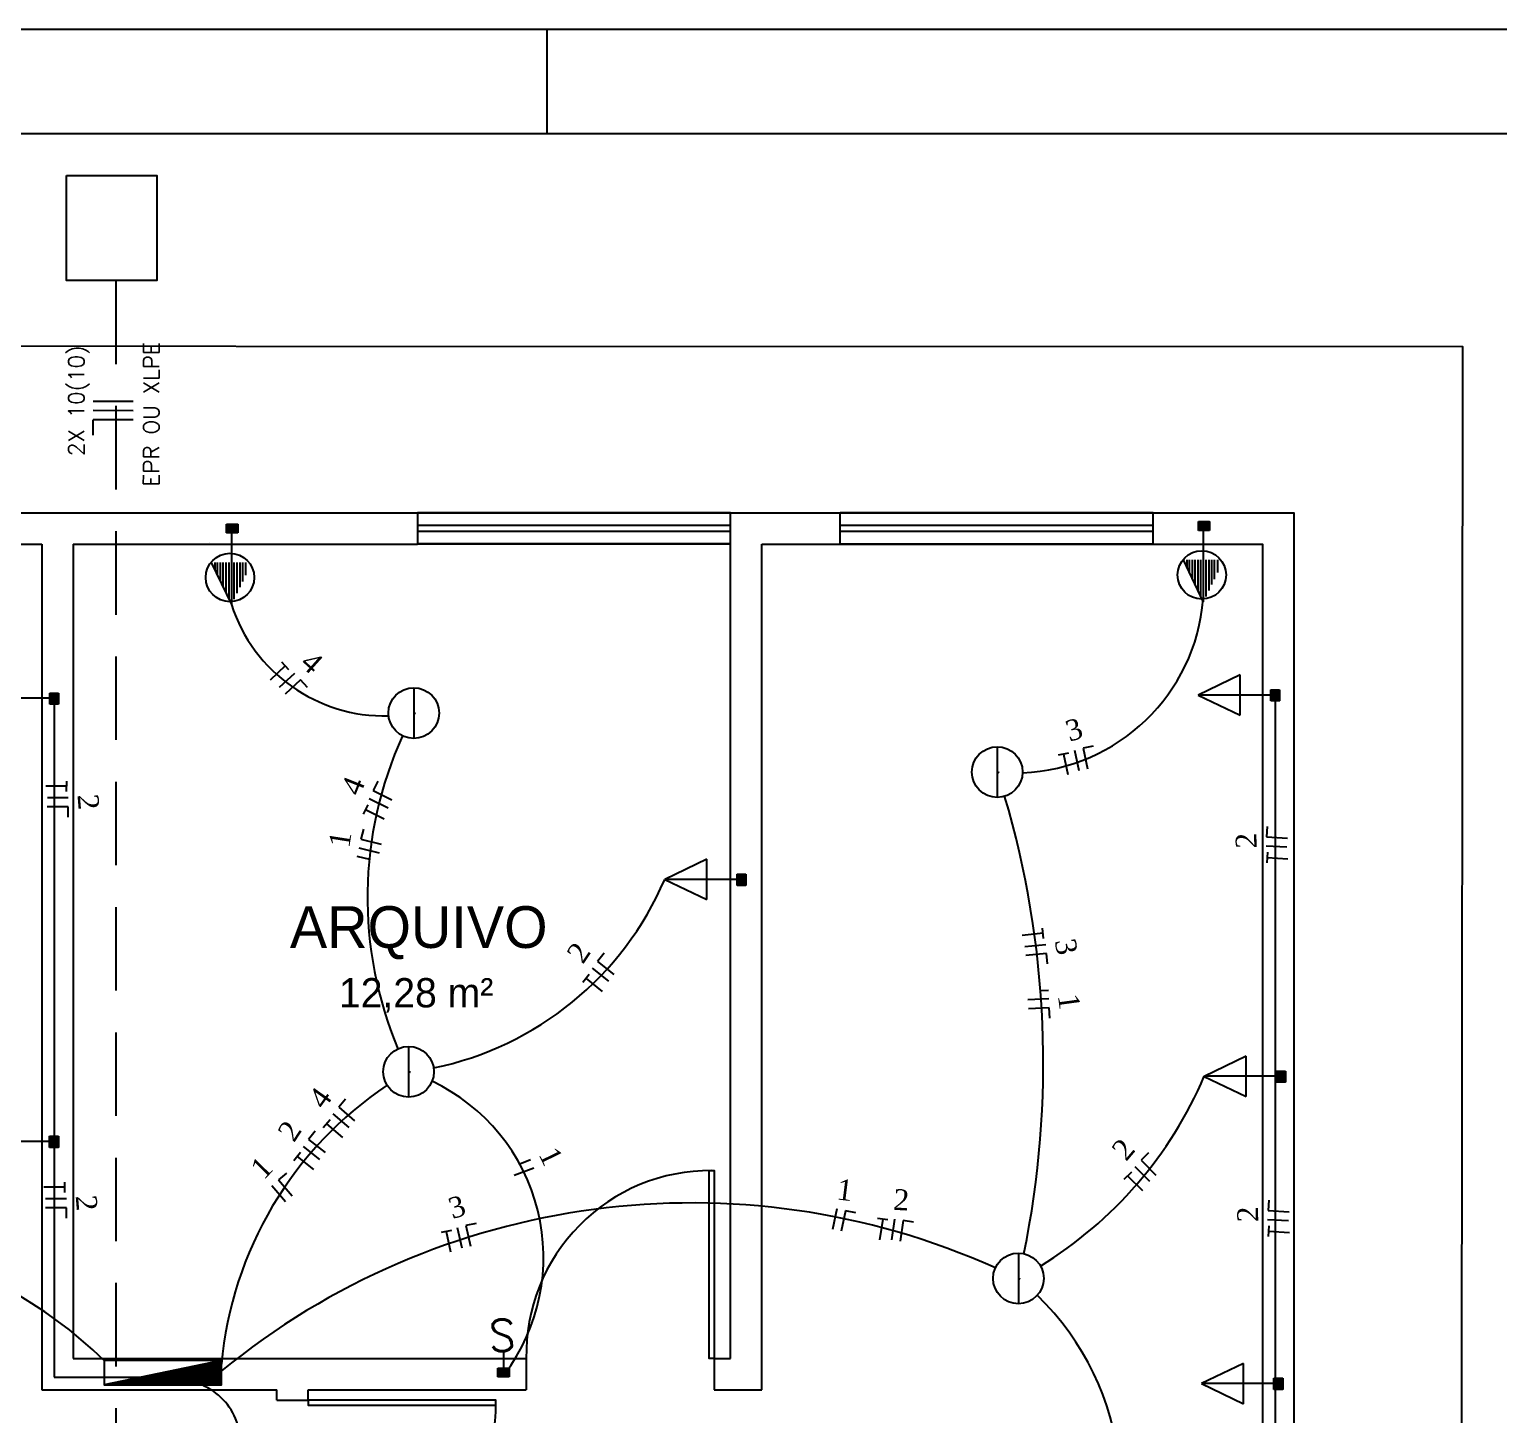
# Model space of a CAD drawing. Header units: inches. Extents: x 645122 to 645329, y 8794230 to 8794268.
# Drawn here: x 645193.06 to 645200.09, y 8794256.07 to 8794262.7 of the extents above; entities that cross this region are included whole.
import ezdxf

# ---------------------------------------------------------------- set-up
doc = ezdxf.new("R2010")
doc.units = ezdxf.units.IN
doc.header["$LTSCALE"] = 8
doc.header["$MEASUREMENT"] = 0
doc.linetypes.add('HIDDEN', pattern=[0.375, 0.25, -0.125])
for name, color, linetype in [('ELETRICA', 3, 'Continuous'), ('pena01', 8, 'Continuous'), ('pena02', 7, 'Continuous'), ('pena03', 2, 'Continuous'), ('pena05', 3, 'Continuous'), ('pena1', 8, 'Continuous'), ('pena2', 7, 'Continuous'), ('pena3', 2, 'Continuous'), ('pena9', 6, 'Continuous')]:
    doc.layers.add(name, color=color, linetype=linetype)
doc.styles.add('ARIAL', font='arial.ttf', dxfattribs={"height": 36})
doc.styles.add('rocha', font='times.ttf')
doc.styles.add('ROMANS', font='romans', dxfattribs={"height": 0.2})

# ---------------------------------------------------------------- blocks, each defined once
blk = doc.blocks.new('*X26')
at = {"color": 0}
for p, q in [((43.88584100018959, 65.7619570431484), (43.88760789133723, 65.76372393429604)), ((43.88584100018959, 65.7566537422895), (43.89199416716016, 65.76280690926008)), ((43.88584100018959, 65.7513504414306), (43.8963804429831, 65.76188988422412)), ((43.88584100018959, 65.7460471405717), (43.90076671880604, 65.76097285918816)), ((43.88584100018959, 65.7407438397128), (43.90515299462897, 65.7600558341522)), ((43.88584100018959, 65.73544053885391), (43.90953927045191, 65.75913880911624)), ((43.88584100018959, 65.730137237995), (43.91392554627485, 65.75822178408028)), ((43.88584100018959, 65.7248339371361), (43.9183118220978, 65.75730475904432)), ((43.88584100018959, 65.7195306362772), (43.92269809792074, 65.75638773400836)), ((43.88584100018959, 65.7142273354183), (43.92708437374367, 65.7554707089724)), ((43.88584100018959, 65.7089240345594), (43.93147064956662, 65.75455368393644)), ((43.88584100018959, 65.7036207337005), (43.93585692538954, 65.75363665890048)), ((43.88584100018959, 65.6983174328416), (43.94024320121249, 65.75271963386453)), ((43.88584100018959, 65.69301413198271), (43.94462947703543, 65.75180260882857)), ((43.88584100018959, 65.6877108311238), (43.94901575285838, 65.75088558379261)), ((43.88584100018959, 65.6824075302649), (43.95340202868132, 65.74996855875665)), ((43.88584100018958, 65.677104229406), (43.95778830450425, 65.74905153372069)), ((43.88584100018958, 65.6718009285471), (43.96217458032721, 65.74813450868473)), ((43.88584100018958, 65.66649762768822), (43.96656085615013, 65.74721748364875)), ((43.88584100018958, 65.6611943268293), (43.97094713197307, 65.7463004586128)), ((43.88584100018958, 65.6558910259704), (43.97533340779602, 65.74538343357685)), ((43.88584100018958, 65.6505877251115), (43.97971968361897, 65.74446640854087)), ((43.88820327555651, 65.64764669961954), (43.9841059594419, 65.74354938350493)), ((43.8935065764154, 65.64764669961954), (43.98849223526483, 65.74263235846897)), ((43.89880987727431, 65.64764669961954), (43.99287851108777, 65.74171533343299)), ((43.90411317813321, 65.64764669961954), (43.99726478691071, 65.74079830839703)), ((43.90941647899211, 65.64764669961954), (44.00165106273365, 65.73988128336109)), ((43.914719779851, 65.64764669961954), (44.0060373385566, 65.73896425832513)), ((43.9200230807099, 65.64764669961954), (44.01042361437953, 65.73804723328918)), ((43.92532638156882, 65.64764669961954), (44.01480989020247, 65.73713020825322)), ((43.9306296824277, 65.64764669961954), (44.01919616602541, 65.73621318321726)), ((43.9359329832866, 65.64764669961954), (44.02358244184835, 65.7352961581813)), ((43.9412362841455, 65.64764669961954), (44.02796871767129, 65.73437913314534)), ((43.94653958500439, 65.64764669961954), (44.03235499349422, 65.73346210810938)), ((43.95184288586329, 65.64764669961954), (44.03674126931718, 65.73254508307342)), ((43.95714618672221, 65.64764669961954), (44.04112754514011, 65.73162805803746)), ((43.9624494875811, 65.64764669961954), (44.04551382096306, 65.7307110330015)), ((43.96775278844, 65.64764669961954), (44.049900096786, 65.72979400796554)), ((43.97305608929889, 65.64764669961954), (44.05428637260893, 65.72887698292958)), ((43.97835939015779, 65.64764669961954), (44.05867264843187, 65.72795995789362)), ((43.9836626910167, 65.64764669961954), (44.06305892425481, 65.72704293285766)), ((43.98896599187559, 65.64764669961954), (44.06744520007776, 65.72612590782171)), ((43.99426929273449, 65.64764669961954), (44.07183147590069, 65.72520888278575)), ((43.99957259359338, 65.64764669961954), (44.07621775172363, 65.72429185774979)), ((44.00487589445228, 65.64764669961954), (44.08060402754657, 65.72337483271383)), ((44.0101791953112, 65.64764669961954), (44.08499030336952, 65.72245780767786)), ((44.01548249617009, 65.64764669961954), (44.08937657919245, 65.7215407826419)), ((44.02078579702899, 65.64764669961954), (44.09376285501539, 65.72062375760594)), ((44.02608909788789, 65.64764669961954), (44.09814913083834, 65.71970673256997)), ((44.03139239874677, 65.64764669961954), (44.10253540666127, 65.71878970753403)), ((44.03669569960569, 65.64764669961954), (44.10692168248421, 65.71787268249807)), ((44.04199900046459, 65.64764669961954), (44.11130795830715, 65.7169556574621)), ((44.04730230132349, 65.64764669961954), (44.1156942341301, 65.71603863242613)), ((44.05260560218238, 65.64764669961954), (44.12008050995303, 65.71512160739019)), ((44.05790890304128, 65.64764669961954), (44.12446678577597, 65.71420458235423)), ((44.06321220390018, 65.64764669961954), (44.1288530615989, 65.71328755731828)), ((44.06851550475908, 65.64764669961954), (44.13323933742186, 65.71237053228232)), ((44.07381880561798, 65.64764669961954), (44.13762561324479, 65.71145350724636)), ((44.07912210647688, 65.64764669961954), (44.14201188906772, 65.7105364822104)), ((44.08442540733578, 65.64764669961954), (44.14639816489065, 65.70961945717444)), ((44.08972870819468, 65.64764669961954), (44.15078444071361, 65.70870243213848)), ((44.09503200905358, 65.64764669961954), (44.15517071653655, 65.70778540710253)), ((44.10033530991248, 65.64764669961954), (44.1595569923595, 65.70686838206656)), ((44.10563861077138, 65.64764669961954), (44.16394326818243, 65.7059513570306)), ((44.11094191163028, 65.64764669961954), (44.16832954400537, 65.70503433199464)), ((44.11624521248918, 65.64764669961954), (44.17271581982831, 65.70411730695868)), ((44.12154851334807, 65.64764669961954), (44.17710209565124, 65.70320028192272)), ((44.12685181420697, 65.64764669961954), (44.18148837147419, 65.70228325688676)), ((44.13215511506587, 65.64764669961954), (44.18587464729713, 65.7013662318508)), ((44.13745841592478, 65.64764669961954), (44.19026092312007, 65.70044920681484)), ((44.14276171678367, 65.64764669961954), (44.194647198943, 65.69953218177889)), ((44.14806501764257, 65.64764669961954), (44.19903347476594, 65.69861515674293)), ((44.15336831850146, 65.64764669961954), (44.20341975058889, 65.69769813170697)), ((44.15867161936037, 65.64764669961954), (44.20780602641182, 65.69678110667101)), ((44.16397492021927, 65.64764669961954), (44.21219230223478, 65.69586408163505)), ((44.16927822107816, 65.64764669961954), (44.21657857805771, 65.69494705659909)), ((44.17458152193706, 65.64764669961954), (44.22096485388064, 65.69403003156313)), ((44.17988482279596, 65.64764669961954), (44.2253511297036, 65.69311300652717)), ((44.18518812365486, 65.64764669961954), (44.22973740552652, 65.69219598149121)), ((44.19049142451376, 65.64764669961954), (44.23412368134946, 65.69127895645525)), ((44.19579472537266, 65.64764669961954), (44.2385099571724, 65.69036193141929)), ((44.20109802623156, 65.64764669961954), (44.24289623299535, 65.68944490638333)), ((44.20640132709046, 65.64764669961954), (44.24728250881829, 65.68852788134737)), ((44.21170462794935, 65.64764669961954), (44.25166878464122, 65.68761085631141)), ((44.21700792880826, 65.64764669961954), (44.25605506046417, 65.68669383127546)), ((44.22231122966715, 65.64764669961954), (44.2604413362871, 65.6857768062395)), ((44.22761453052605, 65.64764669961954), (44.26482761211004, 65.68485978120354)), ((44.23291783138497, 65.64764669961954), (44.26921388793298, 65.68394275616757)), ((44.23822113224385, 65.64764669961954), (44.27360016375593, 65.68302573113162)), ((44.24352443310275, 65.64764669961954), (44.27798643957887, 65.68210870609566)), ((44.24882773396165, 65.64764669961954), (44.28237271540179, 65.6811916810597)), ((44.25413103482055, 65.64764669961954), (44.28675899122474, 65.68027465602374)), ((44.25943433567946, 65.64764669961954), (44.29114526704768, 65.67935763098778)), ((44.26473763653834, 65.64764669961954), (44.29553154287062, 65.67844060595182)), ((44.27004093739724, 65.64764669961954), (44.29991781869357, 65.67752358091586)), ((44.27534423825615, 65.64764669961954), (44.3043040945165, 65.6766065558799)), ((44.28064753911504, 65.64764669961954), (44.30869037033945, 65.67568953084394)), ((44.28595083997396, 65.64764669961954), (44.31307664616239, 65.67477250580797)), ((44.29125414083284, 65.64764669961954), (44.31746292198532, 65.67385548077203)), ((44.29655744169174, 65.64764669961954), (44.32184919780826, 65.67293845573607)), ((44.30186074255064, 65.64764669961954), (44.3262354736312, 65.67202143070011)), ((44.30716404340954, 65.64764669961954), (44.33062174945415, 65.67110440566415)), ((44.31246734426843, 65.64764669961954), (44.33500802527709, 65.67018738062818)), ((44.31777064512735, 65.64764669961954), (44.33939430110002, 65.66927035559222)), ((44.32307394598622, 65.64764669961954), (44.34378057692296, 65.66835333055627)), ((44.32837724684513, 65.64764669961954), (44.3481668527459, 65.66743630552031)), ((44.33368054770403, 65.64764669961954), (44.35255312856884, 65.66651928048435)), ((44.33898384856294, 65.64764669961954), (44.35693940439179, 65.66560225544839)), ((44.34428714942185, 65.64764669961954), (44.36132568021473, 65.66468523041243)), ((44.34959045028072, 65.64764669961954), (44.36571195603766, 65.66376820537647)), ((44.35489375113963, 65.64764669961954), (44.3700982318606, 65.66285118034051)), ((44.36019705199853, 65.64764669961954), (44.37448450768353, 65.66193415530455)), ((44.36550035285742, 65.64764669961954), (44.37887078350648, 65.6610171302686)), ((44.37080365371634, 65.64764669961954), (44.38325705932942, 65.66010010523264)), ((44.37610695457522, 65.64764669961954), (44.38764333515236, 65.65918308019667)), ((44.38141025543413, 65.64764669961954), (44.39202961097531, 65.65826605516072)), ((44.38671355629303, 65.64764669961954), (44.39641588679824, 65.65734903012476)), ((44.39201685715192, 65.64764669961954), (44.40080216262118, 65.6564320050888)), ((44.39732015801083, 65.64764669961954), (44.40518843844412, 65.65551498005284)), ((44.40262345886971, 65.64764669961954), (44.40957471426707, 65.65459795501688)), ((44.40792675972861, 65.64764669961954), (44.41396099009, 65.65368092998092)), ((44.41323006058752, 65.64764669961954), (44.41834726591294, 65.65276390494496)), ((44.41853336144642, 65.64764669961954), (44.42273354173589, 65.651846879909)), ((44.42383666230532, 65.64764669961954), (44.42711981755883, 65.65092985487304)), ((44.42913996316422, 65.64764669961954), (44.43150609338176, 65.65001282983708)), ((44.43444326402312, 65.64764669961954), (44.4358923692047, 65.64909580480112)), ((44.43974656488202, 65.64764669961954), (44.44027864502764, 65.64817877976516))]:
    blk.add_line(p, q, dxfattribs=at)
blk = doc.blocks.new('QD')
at = {"layer": 'ELETRICA'}
blk.add_line((-0.2879641856880255, 0.0387433452289656), (0.2690184826631423, -0.07770328788110699), dxfattribs=at)
blk.add_lwpolyline([(0.2690184826631423, 0.0387433452289656), (0.2690184826631423, -0.07770328788110699), (-0.2879641856880255, -0.07770328788110699), (-0.2879641856880255, 0.0387433452289656)], close=True, dxfattribs=at)
at = {"layer": 'ELETRICA', "color": 8}
blk.add_blockref('*X26', (-44.17380518587761, -65.72534998750064), dxfattribs=at)

msp = doc.modelspace()

# ---------------------------------------------------------------- hatches: boundary and pattern name
at = {"layer": 'pena03', "linetype": 'Continuous'}
h = msp.add_hatch(dxfattribs=at)
h.set_pattern_fill('ANSI31', color=256, scale=0.0402696111538563, angle=809.9999999999999, style=0)
h.set_pattern_definition([(134.9999999999998, (645172.6979983819, 8794270.981342375), (-0.0035593643903297, -0.0035593643903296), [])])
h.paths.add_polyline_path([(645198.6536342277, 8794260.300486289), (645198.6536342277, 8794260.342783878), (645198.7071360496, 8794260.342783878), (645198.7071360496, 8794260.300486289)])
h = msp.add_hatch(dxfattribs=at)
h.set_pattern_fill('ANSI31', color=256, scale=0.0402696111538563, angle=809.9999999999999, style=0)
h.set_pattern_definition([(134.9999999999998, (645168.0455295725, 8794270.969135711), (-0.0035593643903297, -0.0035593643903296), [])])
h.paths.add_polyline_path([(645194.0011654182, 8794260.288279625), (645194.0011654182, 8794260.330577213), (645194.0546672402, 8794260.330577213), (645194.0546672402, 8794260.288279625)])
at = {"layer": 'pena3', "linetype": 'Continuous'}
h = msp.add_hatch(dxfattribs=at)
h.set_pattern_fill('ANSI31', color=256, scale=0.0402696111538563, angle=1080, style=0)
h.set_pattern_definition([(44.99999999999975, (645203.8359216882, 8794285.477435099), (-0.0035593643903296, 0.0035593643903297), [])])
h.paths.add_polyline_path([(645193.1550656019, 8794259.521799253), (645193.1973631906, 8794259.521799253), (645193.1973631906, 8794259.468297431), (645193.1550656019, 8794259.468297431)])
h = msp.add_hatch(dxfattribs=at)
h.set_pattern_fill('ANSI31', color=256, scale=0.0402696111538563, angle=1080, style=0)
h.set_pattern_definition([(44.99999999999975, (645209.6804271016, 8794285.49294787), (-0.0035593643903296, 0.0035593643903297), [])])
h.paths.add_polyline_path([(645198.9995710154, 8794259.537312027), (645199.041868604, 8794259.537312027), (645199.041868604, 8794259.483810203), (645198.9995710154, 8794259.483810203)])
h = msp.add_hatch(dxfattribs=at)
h.set_pattern_fill('ANSI31', color=256, scale=0.0402696111538563, angle=1080, style=0)
h.set_pattern_definition([(44.99999999999975, (645207.126264513, 8794284.609988287), (-0.0035593643903296, 0.0035593643903297), [])])
h.paths.add_polyline_path([(645196.4454084268, 8794258.654352445), (645196.4877060154, 8794258.654352445), (645196.4877060154, 8794258.600850621), (645196.4454084268, 8794258.600850621)])
h = msp.add_hatch(dxfattribs=at)
h.set_pattern_fill('ANSI31', color=256, scale=0.0402696111538563, angle=1080, style=0)
h.set_pattern_definition([(44.99999999999975, (645209.708846526, 8794283.667332951), (-0.0035593643903296, 0.0035593643903297), [])])
h.paths.add_polyline_path([(645199.0279904397, 8794257.711697107), (645199.0702880285, 8794257.711697107), (645199.0702880285, 8794257.658195283), (645199.0279904397, 8794257.658195283)])
h = msp.add_hatch(dxfattribs=at)
h.set_pattern_fill('ANSI31', color=256, scale=0.0402696111538563, angle=1080, style=0)
h.set_pattern_definition([(44.99999999999975, (645203.8348796644, 8794283.355188925), (-0.0035593643903296, 0.0035593643903297), [])])
h.paths.add_polyline_path([(645193.1540235779, 8794257.399553077), (645193.1963211667, 8794257.399553077), (645193.1963211667, 8794257.346051257), (645193.1540235779, 8794257.346051257)])
at = {"layer": 'pena3'}
h = msp.add_hatch(dxfattribs=at)
h.set_pattern_fill('ANSI31', color=256, scale=0.0402696111538563, angle=990.1439006812496, style=0)
h.set_pattern_definition([(315.1439006812496, (645221.3358557592, 8794245.674167015), (0.0035504136853149, 0.0035682926434672), [])])
h.paths.add_polyline_path([(645195.353476399, 8794256.28980085), (645195.3535826312, 8794256.247503392), (645195.3000809806, 8794256.247369023), (645195.2999747465, 8794256.289666478)])
at = {"layer": 'pena3', "linetype": 'Continuous'}
h = msp.add_hatch(dxfattribs=at)
h.set_pattern_fill('ANSI31', color=256, scale=0.0402696111538563, angle=1080, style=0)
h.set_pattern_definition([(44.99999999999975, (645209.6960768781, 8794282.196104595), (-0.0035593643903296, 0.0035593643903297), [])])
h.paths.add_polyline_path([(645199.0152207916, 8794256.240468748), (645199.0575183803, 8794256.240468748), (645199.0575183803, 8794256.186966928), (645199.0152207916, 8794256.186966928)])

# ---------------------------------------------------------------- linework, layer by layer
at = {"layer": 'pena01'}
msp.add_line((645195.3535650609, 8794256.254499473), (645195.3000632463, 8794256.254429797), dxfattribs=at)
at = {"layer": 'pena02'}
for p, q in [((645193.5549645657, 8794260.917813558), (645193.3625803562, 8794260.918142207)), ((645193.3623056291, 8794260.757321933), (645193.3624294372, 8794260.829797138)), ((645193.5548136486, 8794260.82946849), (645193.3624294372, 8794260.829797138)), ((645193.5548891079, 8794260.873641025), (645193.3625048947, 8794260.87396967))]:
    msp.add_line(p, q, dxfattribs=at)
for centre in [(645193.5257818748, 8794255.376769468), (645196.318703872, 8794255.09421618), (645193.5009804096, 8794253.65908057), (645196.419896698, 8794252.669551982)]:
    msp.add_arc(centre, 4.274286813472029, 71.1528584487862, 71.27884157042656, dxfattribs=at)
at = {"layer": 'pena03'}
for p, q in [((645198.6536342277, 8794260.342783878), (645198.7071360496, 8794260.342783878)), ((645198.6536342277, 8794260.300486289), (645198.6536342277, 8794260.342783878)), ((645198.7071360496, 8794260.342783878), (645198.7071360496, 8794260.300486289)), ((645194.0011654182, 8794260.330577213), (645194.0546672402, 8794260.330577213)), ((645194.0011654182, 8794260.288279625), (645194.0011654182, 8794260.330577213)), ((645194.0546672402, 8794260.288279625), (645194.0011654182, 8794260.288279625)), ((645194.0243623725, 8794260.290032258), (645194.0243623725, 8794260.290032258)), ((645194.0243623725, 8794260.290032258), (645194.0243623725, 8794259.946537558)), ((645194.0546672402, 8794260.330577213), (645194.0546672402, 8794260.288279625)), ((645198.7071360496, 8794260.300486289), (645198.6536342277, 8794260.300486289)), ((645198.6768311819, 8794260.30223892), (645198.6768311819, 8794260.30223892)), ((645198.6768311819, 8794260.30223892), (645198.6768311819, 8794259.958744224)), ((645193.927907875, 8794260.146745244), (645194.024554942, 8794259.945397187)), ((645193.9451635428, 8794260.146745244), (645193.9451635428, 8794260.109868843)), ((645193.956477525, 8794260.146745244), (645193.956477525, 8794260.086430162)), ((645193.9715634697, 8794260.146745244), (645193.9715634697, 8794260.05517728)), ((645193.9841341397, 8794260.146745244), (645193.9841341397, 8794260.029135179)), ((645193.9979624453, 8794260.146745244), (645193.9979624453, 8794260.000487687)), ((645194.0117907528, 8794260.146745244), (645194.0117907528, 8794259.971840195)), ((645194.0369339904, 8794260.146745244), (645194.0369339904, 8794259.971840195)), ((645194.0507622978, 8794260.146745244), (645194.0507622978, 8794260.000487687)), ((645194.0645906052, 8794260.146745244), (645194.0645906052, 8794260.029135179)), ((645194.0771612751, 8794260.146745244), (645194.0771612751, 8794260.05517728)), ((645194.0922472181, 8794260.146745244), (645194.0922472181, 8794260.086430162)), ((645198.5803766844, 8794260.158951908), (645198.6770237514, 8794259.957603853)), ((645198.597632352, 8794260.158951908), (645198.597632352, 8794260.122075506)), ((645198.6089463343, 8794260.158951908), (645198.6089463343, 8794260.098636828)), ((645198.6240322792, 8794260.158951908), (645198.6240322792, 8794260.067383945)), ((645198.6366029491, 8794260.158951908), (645198.6366029491, 8794260.041341843)), ((645198.6504312546, 8794260.158951908), (645198.6504312546, 8794260.012694351)), ((645198.664259562, 8794260.158951908), (645198.664259562, 8794259.98404686)), ((645198.6894027999, 8794260.158951908), (645198.6894027999, 8794259.98404686)), ((645198.7032311072, 8794260.158951908), (645198.7032311072, 8794260.012694351)), ((645198.7170594147, 8794260.158951908), (645198.7170594147, 8794260.041341843)), ((645198.7296300845, 8794260.158951908), (645198.7296300845, 8794260.067383945)), ((645198.7447160276, 8794260.158951908), (645198.7447160276, 8794260.098636828)), ((645194.024554942, 8794259.945397187), (645194.024554942, 8794259.945397187)), ((645198.6770237514, 8794259.957603853), (645198.6770237514, 8794259.957603853))]:
    msp.add_line(p, q, dxfattribs=at)
at = {"layer": 'pena05'}
msp.add_line((645193.9766374272, 8794256.208592474), (645193.9766374272, 8794256.32582399), dxfattribs=at)
at = {"layer": 'pena1'}
for p, q in [((645227.0357571045, 8794262.699568333), (645183.8223477689, 8794262.699568333)), ((645195.5357571046, 8794262.199568333), (645195.5357571046, 8794262.699568333)), ((645193.9179981502, 8794260.240577288), (645193.9179981502, 8794260.240577288)), ((645198.5704669596, 8794260.252783952), (645198.5704669596, 8794260.252783952))]:
    msp.add_line(p, q, dxfattribs=at)
at = {"layer": 'pena1', "color": 251, "extrusion": (0.04306362430468189, 7.886239999999999e-11, 0.9990723318467714)}
for p, q in [((645196.4134952407, 8794260.385288196, 171.9100721747963), (645194.9148867434, 8794260.3852882, 171.9746676112991)), ((645194.914886744, 8794260.385074414, 171.9746676112991), (645196.413495241, 8794260.385211347, 171.9100721747963)), ((645196.4134952407, 8794260.385288196, 171.9100721747963), (645196.9380082164, 8794260.385288192, 171.8874637720291)), ((645198.4366167139, 8794260.385219727, 171.8228683355846), (645196.938008215, 8794260.385219725, 171.8874637719127)), ((645196.938008215, 8794260.385005947, 171.8874637720291), (645198.4366167161, 8794260.385142883, 171.8228683356428)), ((645196.938008215, 8794260.385005947, 171.8874637720291), (645196.9380131797, 8794260.38500595, 171.887463558116)), ((645196.4134952399, 8794260.29548399, 171.9100721747963), (645194.9148893546, 8794260.29542513, 171.9746674987836)), ((645194.9148922171, 8794260.325074418, 171.9746673753252), (645196.4134952418, 8794260.325211348, 171.9100721747963)), ((645196.9380136878, 8794260.295356663, 171.8874635361717), (645196.9380082153, 8794260.295356663, 171.8874637721455)), ((645198.436616715, 8794260.29541552, 171.8228683355264), (645196.9380108258, 8794260.295356663, 171.8874636595137)), ((645196.938013688, 8794260.32500595, 171.8874635361717), (645198.436616713, 8794260.325142879, 171.8228683355846)), ((645192.8168348467, 8794260.2352882, 172.0651012223097), (645193.1165565465, 8794260.235288197, 172.052182135039)), ((645193.1165565463, 8794260.2352882, 172.0521821350557), (645193.1165565371, 8794256.185288202, 172.052182135696)), ((645193.2664173971, 8794260.235288192, 172.0457225913378), (645193.2664173894, 8794256.3352882, 172.0457225920327)), ((645193.2664173971, 8794260.235288192, 172.0457225913669), (645194.9148867403, 8794260.235288186, 171.9746676115865)), ((645194.9148867432, 8794260.23542513, 171.9746676112991), (645196.4134952428, 8794260.235288195, 171.9100721748546)), ((645196.4134952421, 8794260.23548399, 171.9100721748546), (645194.9148917057, 8794260.23542513, 171.9746673973859)), ((645196.4134952369, 8794256.335288199, 171.9100721754948), (645196.4134952428, 8794260.235288195, 171.9100721748546)), ((645196.5633560842, 8794256.185288196, 171.9036126317805), (645196.56335609, 8794260.235288192, 171.9036126311985)), ((645196.9380082146, 8794260.235356657, 171.8874637720873), (645198.4366167142, 8794260.235219724, 171.8228683356428)), ((645198.4366167136, 8794260.235415518, 171.8228683356428), (645196.9380131792, 8794260.23535666, 171.8874635581742)), ((645193.2664173893, 8794256.335288204, 172.0457225920399), (645195.4362852827, 8794256.335288199, 171.9521934522199)), ((645195.4362852827, 8794256.335288199, 171.9521934522199), (645195.4362852807, 8794256.185288196, 171.9521934523363)), ((645196.335450381, 8794256.335288199, 171.913436190458), (645196.4134952369, 8794256.335288199, 171.9100721754948)), ((645196.335450381, 8794256.335288199, 171.913436190458), (645196.3354503793, 8794256.185288198, 171.913436190458)), ((645193.1165565371, 8794256.185288202, 172.052182135696), (645194.241627032, 8794256.185288202, 172.0036875357036)), ((645193.1165565371, 8794256.185288202, 172.052182135696), (645194.2416270307, 8794256.185288198, 172.0036875357036)), ((645194.2416270338, 8794256.13575836, 172.0036875357036), (645194.2416270307, 8794256.185288198, 172.0036875357036)), ((645194.391487881, 8794256.185288202, 171.9972279921057), (645195.4362852807, 8794256.185288196, 171.9521934523363)), ((645194.3914878849, 8794256.135758357, 171.9972279920475), (645194.391487881, 8794256.185288202, 171.9972279921057)), ((645194.9148867377, 8794256.185288202, 171.9746676118229), (645195.4362852807, 8794256.185288198, 171.9521934522781)), ((645196.335450379, 8794256.185288202, 171.913436190458), (645196.4134952332, 8794256.185288202, 171.9100721754366)), ((645196.3354503793, 8794256.185288198, 171.913436190458), (645196.5633560842, 8794256.185288196, 171.9036126317805)), ((645194.241627034, 8794256.135758359, 172.0036875357618), (645194.3914878849, 8794256.135758357, 171.9972279920475))]:
    msp.add_line(p, q, dxfattribs=at)
at = {"layer": 'pena1', "color": 251, "ltscale": 0.1, "extrusion": (0.0244302756830775, -0.0111478535074713, 0.9996393784721692), "elevation": -82102.71141539195}
msp.add_lwpolyline([(8268497.08247478, 3062737.579617049), (8268499.834497939, 3062738.834948244), (8268499.502355832, 3062739.562587788), (8268501.822439737, 3062740.621275752), (8268502.153906208, 3062739.892942827), (8268504.906408347, 3062741.148492508), (8268509.778749921, 3062730.458552301), (8268501.953354242, 3062726.895460203), (8268497.080254298, 3062737.578604177)], dxfattribs=at)
at = {"layer": 'pena1', "color": 251, "extrusion": (0.04306362430468189, 7.886239999999999e-11, 0.9990723318467714)}
for points, elevation in [([(8794260.384106668, -644586.8983490632), (8794260.383892877, -644588.9983490785), (8794260.234106641, -644588.9983490786)], 27956.24724369918), ([(8794260.234106658, -644590.498349064), (8794260.384106655, -644590.498349064)], 27956.24724369925), ([(8794260.234038182, -644591.0233490616), (8794260.384038178, -644591.0233490652)], 27956.24724369902), ([(8794260.384106645, -644592.523349063), (8794260.384106642, -644593.1983490639), (8794253.384106642, -644593.1983490376), (8794253.38410665, -644592.5233490374)], 27956.24724369931), ([(8794260.234038182, -644592.5233490651), (8794260.38403818, -644592.5233490657)], 27956.24724369939), ([(8794260.23410666, -644590.6483490623), (8794260.23410665, -644591.0233490652)], 27956.24724369937), ([(8794260.234106647, -644592.5233490592), (8794260.234106641, -644593.0483490659), (8794253.534106638, -644593.0483490396), (8794253.534106644, -644592.5233490384)], 27956.24724369923)]:
    msp.add_lwpolyline(points, dxfattribs=dict(at, elevation=elevation))
for points, elevation in [([(8794256.334106658, -644590.4202317251), (8794256.334106656, -644590.3968641456), (8794257.234106662, -644590.3968641456), (8794257.234106658, -644590.4202317236)], 27956.24724369927), ([(8794256.134576825, -644588.4744642045), (8794256.111209238, -644588.4744642031), (8794256.111209238, -644589.3744642003), (8794256.134576825, -644589.3744642051)], 27956.24724369946)]:
    msp.add_lwpolyline(points, close=True, dxfattribs=dict(at, elevation=elevation))
for centre, start, end in [((8794256.351480663, -644590.4027060372, 27956.24724369929), 359.6207779185438, 91.12788371254406), ((8794256.117051136, -644588.4918382093, 27956.24724369937), 178.8721158229463, 270.3792217035335)]:
    msp.add_arc(centre, 0.8826453260875518, start, end, dxfattribs=at)
at = {"layer": 'pena2', "linetype": 'HIDDEN', "ltscale": 0.2}
msp.add_line((645193.472055417, 8794261.49700076), (645193.4720554167, 8794251.333362574), dxfattribs=at)
at = {"layer": 'pena2'}
for p, q in [((645194.2825312527, 8794259.651536066), (645194.209556381, 8794259.58316452)), ((645194.299455959, 8794259.633277047), (645194.2652701872, 8794259.669764483)), ((645194.3262717135, 8794259.615966056), (645194.2532968434, 8794259.547594514)), ((645194.3553268765, 8794259.584954666), (645194.282352002, 8794259.516583117)), ((645194.3895126475, 8794259.548467232), (645194.3553268765, 8794259.584954666)), ((645198.0315446814, 8794259.234192805), (645197.9826605176, 8794259.223688602)), ((645198.0071761215, 8794259.229092734), (645198.0281845308, 8794259.131324403)), ((645198.0601960464, 8794259.24825888), (645198.081204455, 8794259.15049055)), ((645198.1506278251, 8794259.267690817), (645198.1017436614, 8794259.257186612)), ((645198.1017436614, 8794259.257186612), (645198.1227520729, 8794259.159418276)), ((645193.2360666693, 8794259.075424993), (645193.1360671801, 8794259.075744204)), ((645193.2358540074, 8794259.050529364), (645193.2360136139, 8794259.10052911)), ((645194.7261680489, 8794259.099924862), (645194.7037972633, 8794259.055208558)), ((645193.2434880885, 8794259.01953782), (645193.1434885991, 8794259.01985703)), ((645194.684783892, 8794259.017203292), (645194.7742164986, 8794258.972461717)), ((645194.7037972633, 8794259.055208558), (645194.7932298764, 8794259.010466982)), ((645193.2433524375, 8794258.977042051), (645193.1433529445, 8794258.977361258)), ((645193.2431928329, 8794258.927042307), (645193.2433524375, 8794258.977042051)), ((645194.6778445554, 8794258.986048823), (645194.6554737699, 8794258.94133252)), ((645194.6665864962, 8794258.963843115), (645194.7560191064, 8794258.919101538)), ((645194.6563852644, 8794258.870136406), (645194.6444900018, 8794258.821571987)), ((645198.9830491729, 8794258.882727653), (645198.9801873304, 8794258.832809623)), ((645194.6444900018, 8794258.821571987), (645194.7416188382, 8794258.797781466)), ((645198.9777549941, 8794258.790383305), (645199.0775910554, 8794258.784659617)), ((645198.9801873304, 8794258.832809623), (645199.0800233956, 8794258.827085938)), ((645194.6248637746, 8794258.741444597), (645194.684921195, 8794258.726734264)), ((645194.6343799839, 8794258.780296132), (645194.7315088222, 8794258.756505609)), ((645198.9837028318, 8794258.759024443), (645198.9808409875, 8794258.709106412)), ((645198.9821448794, 8794258.7341767), (645199.0819809409, 8794258.728453012)), ((645197.909876231, 8794258.371386373), (645197.8103591816, 8794258.36157021)), ((645197.9121875314, 8794258.346597357), (645197.9072794502, 8794258.396355877)), ((645197.9229229278, 8794258.316538973), (645197.823405882, 8794258.30672281)), ((645195.8086609264, 8794258.276071604), (645195.7774660906, 8794258.236996267)), ((645195.7774660906, 8794258.236996267), (645195.8556167689, 8794258.17460659)), ((645197.9270944054, 8794258.274248222), (645197.8275773504, 8794258.26443206)), ((645197.9320024864, 8794258.224489702), (645197.9270944054, 8794258.274248222)), ((645195.737676127, 8794258.17475986), (645195.7064812884, 8794258.135684522)), ((645195.7220393905, 8794258.155386422), (645195.8001900653, 8794258.092996748)), ((645195.7509529825, 8794258.203785367), (645195.8291036572, 8794258.141395692)), ((645197.9353973311, 8794258.097573282), (645197.8977333469, 8794258.095715828)), ((645197.9373675939, 8794258.057621837), (645197.8374889765, 8794258.05269618)), ((645197.9394607983, 8794258.015177438), (645197.8395821836, 8794258.010251777)), ((645197.9419236259, 8794257.965238124), (645197.9394607983, 8794258.015177438)), ((645194.5706371721, 8794257.576590419), (645194.5382659889, 8794257.538483908)), ((645194.5382659889, 8794257.538483908), (645194.614479021, 8794257.473741533)), ((645194.4965978301, 8794257.477489017), (645194.4642266472, 8794257.439382508)), ((645194.480377944, 8794257.458601119), (645194.5565909733, 8794257.393858748)), ((645194.5107530829, 8794257.506096428), (645194.5869661075, 8794257.44135406)), ((645194.4249336064, 8794257.423456188), (645194.3940728499, 8794257.384116467)), ((645194.3940728499, 8794257.384116467), (645194.4727522961, 8794257.322394952)), ((645194.3548146297, 8794257.321543278), (645194.3239538723, 8794257.28220356)), ((645194.3678436854, 8794257.350680862), (645194.4465231257, 8794257.288959347)), ((645198.4147863206, 8794257.320102332), (645198.3792940094, 8794257.284884501)), ((645194.3393435354, 8794257.302037312), (645194.4180229768, 8794257.240315797)), ((645195.4721974243, 8794257.246608792), (645195.3787857672, 8794257.210911987)), ((645195.4570277171, 8794257.286305), (645195.404949941, 8794257.266403733)), ((645198.3491283947, 8794257.254952172), (645198.4195640594, 8794257.183967546)), ((645198.3792940094, 8794257.284884501), (645198.4497296786, 8794257.213899875)), ((645193.2272100041, 8794257.130328061), (645193.2273696103, 8794257.180327807)), ((645194.2879564771, 8794257.223389223), (645194.2500740074, 8794257.190756133)), ((645194.2500740074, 8794257.190756133), (645194.315340191, 8794257.114991201)), ((645198.3325933408, 8794257.227651123), (645198.2971010287, 8794257.192433294)), ((645198.3148270672, 8794257.210209878), (645198.3852627319, 8794257.139225256)), ((645193.227422666, 8794257.155223688), (645193.1274231768, 8794257.155542899)), ((645193.234844085, 8794257.099336514), (645193.1348445957, 8794257.099655723)), ((645194.2178769511, 8794257.163020626), (645194.2831431356, 8794257.08725569)), ((645193.2347084341, 8794257.056840748), (645193.1347089412, 8794257.057159953)), ((645193.2345488296, 8794257.006841002), (645193.2347084341, 8794257.056840748)), ((645196.9230836434, 8794257.051679693), (645196.9024472004, 8794256.953832172)), ((645196.964664909, 8794257.042910032), (645196.9440284707, 8794256.945062513)), ((645197.0135886708, 8794257.03259181), (645196.964664909, 8794257.042910032)), ((645198.9904662458, 8794257.093668202), (645198.9876044033, 8794257.043750172)), ((645198.9876044033, 8794257.043750172), (645199.0874404685, 8794257.038026486)), ((645195.106036985, 8794256.962705167), (645195.1270453936, 8794256.864936838)), ((645195.1964687636, 8794256.982137103), (645195.1475846, 8794256.971632898)), ((645195.1475846, 8794256.971632898), (645195.1685930116, 8794256.873864561)), ((645197.1668539598, 8794256.999037027), (645197.1174010925, 8794257.006413598)), ((645197.1422498608, 8794257.002841728), (645197.1274967204, 8794256.903935993)), ((645197.1986229747, 8794257.002116773), (645197.183869836, 8794256.903211035)), ((645197.2406539425, 8794256.99584728), (645197.2259008058, 8794256.896941537)), ((645197.2901068078, 8794256.98847071), (645197.2406539425, 8794256.99584728)), ((645198.9851720668, 8794257.001323855), (645199.0850081283, 8794256.995600168)), ((645198.9911199047, 8794256.96996499), (645198.9882580604, 8794256.92004696)), ((645195.07738562, 8794256.948639091), (645195.0285014564, 8794256.938134888)), ((645195.05301706, 8794256.94353902), (645195.0740254696, 8794256.845770687)), ((645198.9895619522, 8794256.945117248), (645199.0893980137, 8794256.939393561))]:
    msp.add_line(p, q, dxfattribs=at)
at = {"layer": 'pena2', "extrusion": (0.04306362430468189, 7.886239999999999e-11, 0.9990723318467714)}
for p, q in [((645193.1765565446, 8794259.521799253, 172.0521821351685), (645193.1765565373, 8794256.2452882, 172.0521821356865)), ((645193.1765565373, 8794256.2452882, 172.0495959190818), (645193.9766374272, 8794256.245288199, 172.0151095442708))]:
    msp.add_line(p, q, dxfattribs=at)
at = {"layer": 'pena2'}
msp.add_lwpolyline([(645193.23455495, 8794261.999485172), (645193.6676367833, 8794261.999485172), (645193.6676367833, 8794261.49700076), (645193.23455495, 8794261.49700076)], close=True, dxfattribs=at)
at = {"layer": 'pena2', "extrusion": (0.04306362430468189, 7.886239999999999e-11, 0.9990723318467714), "elevation": 27956.24724369923}
msp.add_lwpolyline([(8794259.536130473, -644593.1083490631), (8794254.41715218, -644593.1083490432)], dxfattribs=at)
at = {"layer": 'pena2'}
for centre, radius, start, end in [((645194.7583236138, 8794260.183726588), 0.7715033157742827, 197.9938908921083, 271.4019531292669), ((645197.7728931932, 8794260.045582792), 0.9069665309297488, 272.455642281566, 355.31640118671), ((645196.5427055957, 8794258.542135574), 1.866933195386792, 155.4719248579174, 202.8135434544747), ((645193.3965799584, 8794257.748704903), 4.514509764155342, 348.3504978490265, 16.45576730874054), ((645194.682847005, 8794259.235825418), 1.540368201713012, 281.6028343595899, 336.8010238943579), ((645194.586727669, 8794256.820312947), 0.931925252617088, 323.0268952771538, 64.68532694344036), ((645196.862166716, 8794258.464584943), 1.978841921065064, 301.5460060533521, 336.8483833197136), ((645195.7708345187, 8794256.14545887), 1.801513576068243, 123.7356015597097, 174.8344426649538), ((645196.2283172222, 8794253.526967648), 3.55319039787486, 65.85727131430914, 129.3241127358274), ((645191.9083984428, 8794254.769944599), 2.166407915499505, 45.90474676991935, 107.4321946779015), ((645196.9724001208, 8794255.696225608), 1.309498773120925, 326.2822380032574, 45.99012978548618), ((645193.7654281801, 8794255.92970729), 0.3028478546356395, 332.7531702612276, 67.0544184545718)]:
    msp.add_arc(centre, radius, start, end, dxfattribs=at)
at = {"layer": 'pena3'}
for p, q in [((645198.8541753434, 8794259.608641775), (645198.6528272865, 8794259.511994708)), ((645198.8541753434, 8794259.415347643), (645198.8541753434, 8794259.608641775)), ((645193.1529569424, 8794259.496674506), (645192.8094622458, 8794259.496674506)), ((645193.1529569424, 8794259.496674506), (645193.1529569424, 8794259.496674506)), ((645193.1550656019, 8794259.468297431), (645193.1550656019, 8794259.521799253)), ((645193.1550656019, 8794259.521799253), (645193.1973631906, 8794259.521799253)), ((645193.1973631906, 8794259.521799253), (645193.1973631906, 8794259.468297431)), ((645194.8976687656, 8794259.54722372), (645194.8976687656, 8794259.30476765)), ((645198.6528272865, 8794259.511994708), (645198.8541753434, 8794259.415347643)), ((645198.6528272865, 8794259.511994708), (645198.6528272865, 8794259.511994708)), ((645198.9974623558, 8794259.512187278), (645198.6539676592, 8794259.512187278)), ((645198.9974623558, 8794259.512187278), (645198.9974623558, 8794259.512187278)), ((645198.9995710154, 8794259.483810203), (645198.9995710154, 8794259.537312027)), ((645198.9995710154, 8794259.537312027), (645199.041868604, 8794259.537312027)), ((645199.041868604, 8794259.537312027), (645199.041868604, 8794259.483810203)), ((645193.1973631906, 8794259.468297431), (645193.1550656019, 8794259.468297431)), ((645199.041868604, 8794259.483810203), (645198.9995710154, 8794259.483810203)), ((645197.6905907628, 8794259.264670432), (645197.6905907628, 8794259.02221436)), ((645196.3000127547, 8794258.725682193), (645196.0986646978, 8794258.629035128)), ((645196.3000127547, 8794258.53238806), (645196.3000127547, 8794258.725682193)), ((645196.4454084268, 8794258.600850621), (645196.4454084268, 8794258.654352445)), ((645196.4454084268, 8794258.654352445), (645196.4877060154, 8794258.654352445)), ((645196.4877060154, 8794258.654352445), (645196.4877060154, 8794258.600850621)), ((645196.0986646978, 8794258.629035128), (645196.3000127547, 8794258.53238806)), ((645196.0986646978, 8794258.629035128), (645196.0986646978, 8794258.629035128)), ((645196.4432997671, 8794258.629227696), (645196.0998050704, 8794258.629227696)), ((645196.4432997671, 8794258.629227696), (645196.4432997671, 8794258.629227696)), ((645196.4877060154, 8794258.600850621), (645196.4454084268, 8794258.600850621)), ((645194.8728673003, 8794257.829534823), (645194.8728673003, 8794257.587078752)), ((645198.8825947677, 8794257.783026855), (645198.6812467108, 8794257.686379787)), ((645198.8825947677, 8794257.589732721), (645198.8825947677, 8794257.783026855)), ((645198.6812467108, 8794257.686379787), (645198.8825947677, 8794257.589732721)), ((645198.6812467108, 8794257.686379787), (645198.6812467108, 8794257.686379787)), ((645199.0258817801, 8794257.686572358), (645198.6823870835, 8794257.686572358)), ((645199.0258817801, 8794257.686572358), (645199.0258817801, 8794257.686572358)), ((645199.0279904397, 8794257.658195283), (645199.0279904397, 8794257.711697107)), ((645199.0279904397, 8794257.711697107), (645199.0702880285, 8794257.711697107)), ((645199.0702880285, 8794257.711697107), (645199.0702880285, 8794257.658195283)), ((645199.0702880285, 8794257.658195283), (645199.0279904397, 8794257.658195283)), ((645193.1540235779, 8794257.346051257), (645193.1540235779, 8794257.399553077)), ((645193.1540235779, 8794257.399553077), (645193.1963211667, 8794257.399553077)), ((645193.1963211667, 8794257.399553077), (645193.1963211667, 8794257.346051257)), ((645193.1519149184, 8794257.374428332), (645192.8084202219, 8794257.374428332)), ((645193.1519149184, 8794257.374428332), (645193.1519149184, 8794257.374428332)), ((645193.1963211667, 8794257.346051257), (645193.1540235779, 8794257.346051257)), ((645197.7917835886, 8794256.840006234), (645197.7917835886, 8794256.597550167)), ((645195.3265232961, 8794256.370272633), (645195.3267255754, 8794256.289733663)), ((645195.2999747465, 8794256.289666478), (645195.353476399, 8794256.28980085)), ((645195.3000809806, 8794256.247369023), (645195.2999747465, 8794256.289666478)), ((645195.353476399, 8794256.28980085), (645195.3535826312, 8794256.247503392)), ((645198.8698251197, 8794256.3117985), (645198.6684770627, 8794256.215151433)), ((645198.8698251197, 8794256.118504366), (645198.8698251197, 8794256.3117985)), ((645195.3535826312, 8794256.247503392), (645195.3000809806, 8794256.247369023)), ((645198.6684770627, 8794256.215151433), (645198.8698251197, 8794256.118504366)), ((645198.6684770627, 8794256.215151433), (645198.6684770627, 8794256.215151433)), ((645199.0131121322, 8794256.215344002), (645198.6696174357, 8794256.215344002)), ((645199.0131121322, 8794256.215344002), (645199.0131121322, 8794256.215344002)), ((645199.0152207916, 8794256.186966928), (645199.0152207916, 8794256.240468748)), ((645199.0152207916, 8794256.240468748), (645199.0575183803, 8794256.240468748)), ((645199.0575183803, 8794256.186966928), (645199.0152207916, 8794256.186966928)), ((645199.0575183803, 8794256.240468748), (645199.0575183803, 8794256.186966928))]:
    msp.add_line(p, q, dxfattribs=at)
for centre, radius in [((645198.6701840603, 8794260.08724538), 0.1159100718429942), ((645194.0177152511, 8794260.075038718), 0.1159100718429942), ((645194.8976687656, 8794259.425995685), 0.1212280355651115), ((645197.6905907628, 8794259.143442398), 0.1212280355651115), ((645194.8728673003, 8794257.708306788), 0.1212280355651115), ((645197.7917835886, 8794256.7187782), 0.1212280355651115)]:
    msp.add_circle(centre, radius, dxfattribs=at)
at = {"layer": 'pena9'}
msp.add_line((645226.5357571045, 8794262.199568333), (645185.0723477689, 8794262.199568333), dxfattribs=at)

# ---------------------------------------------------------------- block references
at = {"layer": 'ELETRICA', "xscale": -1.006740278797224, "yscale": 1.006740279495716, "zscale": 1.006740278846406}
msp.add_blockref('QD', (645193.6867322827, 8794256.286819503), dxfattribs=at)

# ---------------------------------------------------------------- texts
at = {"layer": 'pena02', "style": 'ROMANS'}
for s, p in [('EPR OU XLPE', (645193.678256386, 8794260.510252383)), ('2X 10(10)', (645193.3195340754, 8794260.6564544))]:
    msp.add_text(s, height=0.0753360738346922, rotation=89.90212302148817, dxfattribs=at).set_placement(p)
at = {"layer": 'pena1', "color": 251, "attachment_point": 1, "style": 'ARIAL'}
for s, insert, char_height in [('{\\fCentury Gothic|b0|i0|c0|p34;ARQUIVO}', (645194.3046037271, 8794258.501204053, 171.9950249452459), 0.2), ('{\\fCentury Gothic|b0|i0|c0|p34;12,28 m²}', (645194.5394605536, 8794258.156794086, 171.9950249452459), 0.14)]:
    msp.add_mtext_dynamic_manual_height_columns(s, width=28.95083204645198, gutter_width=180, heights=[0], dxfattribs=dict(at, insert=insert, char_height=char_height))
at = {"layer": 'pena2', "style": 'rocha'}
for s, height, rotation, p in [('4', 0.1, 318.0642963842917, (645194.3483644637, 8794259.656749692)), ('3', 0.1, 17.05690896184368, (645198.0366214036, 8794259.288204227)), ('4', 0.1, 68.35162678117925, (645194.6388700616, 8794259.023784691)), ('2', 0.1, 274.746734061576, (645193.2875412089, 8794259.034053924)), ('1', 0.0999999999999999, 81.16669114284902, (645194.5881500337, 8794258.776529687)), ('2', 0.1, 91.64840425487365, (645198.9329816772, 8794258.77826948)), ('2', 0.1, 56.32836867171661, (645195.7074173215, 8794258.219786646)), ('3', 0.1, 280.5629471434356, (645197.965278236, 8794258.335444596)), ('1', 0.1, 277.7529642323592, (645197.9805987953, 8794258.074428307)), ('4', 0.1, 54.58198799365985, (645194.4677252881, 8794257.52341704)), ('2', 0.1, 56.81657432183093, (645194.324173262, 8794257.366310606)), ('2', 0.1, 49.7072211812549, (645198.3077281131, 8794257.275866553)), ('1', 0.0999999999999999, 295.8437385087923, (645195.4929030151, 8794257.315704953)), ('1', 0.1, 45.6722229610159, (645194.178050951, 8794257.186796328)), ('1', 0.1, 353.0202460162429, (645196.9178238614, 8794257.097763628)), ('2', 0.1, 274.746734061576, (645193.2788972055, 8794257.113852618)), ('3', 0.1, 17.05690896184368, (645195.0824623422, 8794257.002650514)), ('2', 0.1, 356.4457345645528, (645197.1906190543, 8794257.047804097)), ('2', 0.1, 91.64840425487365, (645198.94039875, 8794256.989210028))]:
    msp.add_text(s, height=height, rotation=rotation, dxfattribs=at).set_placement(p)
at = {"layer": 'pena3', "style": 'ROMANS'}
msp.add_text('S', height=0.1510110418269609, rotation=0.1439006577248167, dxfattribs=at).set_placement((645195.2562698289, 8794256.370436342))

doc.saveas('drawing.dxf')
